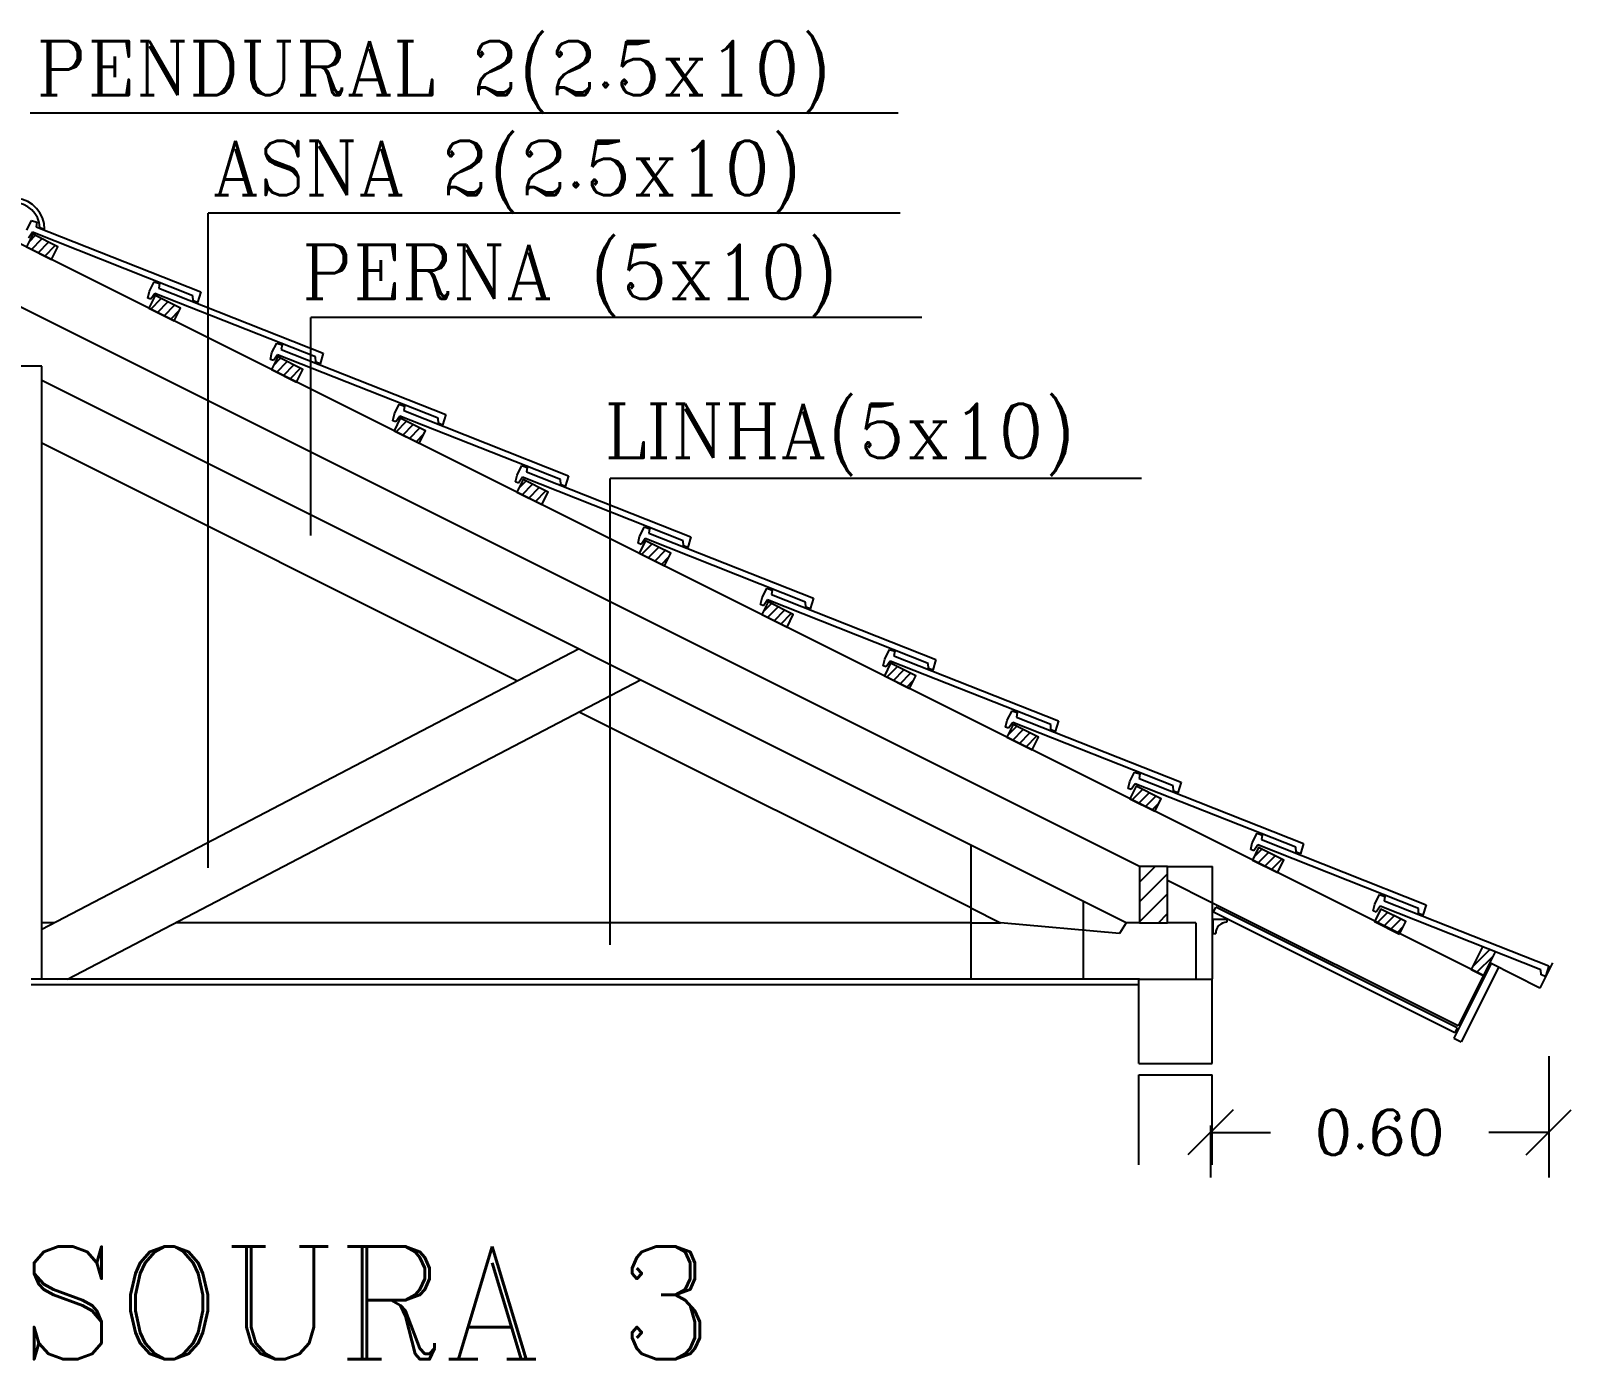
# Model space of a CAD drawing. Extents: x 121.8 to 221.5, y 86.6 to 106.4.
# Drawn here: x 205.042 to 207.78, y 95.516 to 97.876 of the extents above; entities that cross this region are included whole.
import ezdxf

# ---------------------------------------------------------------- set-up
doc = ezdxf.new("R2010")
doc.units = 0
doc.header["$LTSCALE"] = 15
doc.layers.get('0').update_dxf_attribs({"linetype": 'CONTINUOUS'})
doc.layers.get('DEFPOINTS').update_dxf_attribs({"linetype": 'CONTINUOUS'})
for name, color, linetype in [('CONCRETO', 5, 'CONTINUOUS'), ('COTAS', 244, 'CONTINUOUS'), ('MADEIRAME', 244, 'CONTINUOUS'), ('PAREDE', 7, 'CONTINUOUS'), ('PISO', 30, 'CONTINUOUS'), ('TEXTO', 1, 'CONTINUOUS'), ('VISTAL', 30, 'CONTINUOUS'), ('VISTAP', 244, 'CONTINUOUS')]:
    doc.layers.add(name, color=color, linetype=linetype)
doc.styles.add('ROMANC', font='ROMANC.SHX')
doc.dimstyles.get("Standard").update_dxf_attribs({"dimscale": 0.8, "dimtxt": 0.1, "dimasz": 0.1, "dimexe": 0.1, "dimexo": 0.95, "dimgap": 0.09, "dimtad": 0, "dimzin": 0, "dimtxsty": 'ROMANC', "dimblk1": 'OBLIQUE', "dimblk2": 'OBLIQUE', "dimsah": 1, "dimcen": 0.09, "dimclrt": 244, "dimaunit": 1, "dimazin": 3, "dimtfac": 1, "dimtofl": 0, "dimtmove": 0, "dimatfit": 3, "dimtolj": 1, "dimtzin": 0})

# ---------------------------------------------------------------- blocks, each defined once
blk = doc.blocks.new('_OBLIQUE')
at = {"color": 0, "linetype": 'BYBLOCK'}
blk.add_line((-0.5, -0.5), (0.5, 0.5), dxfattribs=at)
blk = doc.blocks.new('*D37')
at = {"color": 0, "linetype": 'BYBLOCK'}
for p, q in [((208.1021, 96.0546), (208.1021, 95.8389)), ((207.501, 95.9309), (207.501, 95.8389)), ((207.501, 95.9189), (207.6076, 95.9189)), ((208.1021, 95.9189), (207.9954, 95.9189))]:
    blk.add_line(p, q, dxfattribs=at)
at = {"layer": 'DEFPOINTS', "color": 0, "linetype": 'BYBLOCK'}
for p in [(208.1021, 96.2146), (207.501, 96.0909), (208.1021, 95.9189)]:
    blk.add_point(p, dxfattribs=at)
at = {"color": 0, "linetype": 'BYBLOCK', "xscale": 0.08000000000000002, "yscale": 0.08000000000000002, "zscale": 0.08000000000000002, "rotation": 180}
blk.add_blockref('_OBLIQUE', (207.501, 95.9189), dxfattribs=at)
at = {"color": 0, "linetype": 'BYBLOCK', "xscale": 0.08000000000000002, "yscale": 0.08000000000000002, "zscale": 0.08000000000000002}
blk.add_blockref('_OBLIQUE', (208.1021, 95.9189), dxfattribs=at)
at = {"color": 244, "linetype": 'BYBLOCK', "insert": (207.8015, 95.9189), "char_height": 0.08, "attachment_point": 5, "style": 'ROMANC'}
blk.add_mtext('\\A1;0.60', dxfattribs=at)
blk = doc.blocks.new('*X47')
at = {"color": 0}
for p, q in [((217.0817, 94.0805), (217.1094, 94.1082)), ((217.0817, 94.0451), (217.1317, 94.0951)), ((217.0817, 94.0098), (217.1317, 94.0598)), ((217.1155, 94.0082), (217.1317, 94.0244))]:
    blk.add_line(p, q, dxfattribs=at)
blk = doc.blocks.new('*X52')
at = {"color": 0}
for p, q in [((215.0119, 95.1926), (215.0491, 95.2299)), ((215.1099, 95.2199), (215.1191, 95.2292)), ((215.1123, 95.2047), (215.1309, 95.2233)), ((215.006, 95.2044), (215.02, 95.2184)), ((215.0348, 95.1979), (215.055, 95.2181)), ((215.1241, 95.1988), (215.1427, 95.2174)), ((215.1359, 95.1929), (215.1545, 95.2115)), ((215.1477, 95.187), (215.1485, 95.1878)), ((214.7891, 95.0936), (214.8079, 95.1124)), ((214.795, 95.0819), (214.8323, 95.1191)), ((215.3244, 95.0986), (215.3431, 95.1172)), ((215.3362, 95.0927), (215.3548, 95.1113)), ((214.8227, 95.0918), (214.8382, 95.1073)), ((215.348, 95.0868), (215.3666, 95.1054)), ((215.3598, 95.0809), (215.3748, 95.0959)), ((214.5713, 94.9819), (214.5945, 95.0051)), ((214.5772, 94.9701), (214.6145, 95.0073)), ((215.5423, 94.9983), (215.5552, 95.0112)), ((215.5484, 94.9867), (215.567, 95.0053)), ((214.61, 94.9852), (214.6203, 94.9956)), ((215.5601, 94.9808), (215.5788, 94.9994)), ((215.5719, 94.9749), (215.5905, 94.9935)), ((214.3546, 94.8713), (214.3836, 94.9002)), ((214.363, 94.862), (214.3978, 94.8968)), ((215.7605, 94.8806), (215.7791, 94.8992)), ((215.7723, 94.8747), (215.7909, 94.8933)), ((214.3984, 94.8796), (214.4037, 94.885)), ((215.7841, 94.8688), (215.8027, 94.8874)), ((215.7959, 94.8629), (215.8097, 94.8767)), ((214.1368, 94.7595), (214.1665, 94.7892)), ((214.1504, 94.7554), (214.18, 94.785)), ((215.978, 94.7799), (215.9914, 94.7932)), ((215.9845, 94.7687), (216.0031, 94.7874)), ((214.1309, 94.7713), (214.1311, 94.7715)), ((214.1858, 94.7731), (214.1858, 94.7732)), ((215.9963, 94.7628), (216.0149, 94.7815)), ((216.0081, 94.7569), (216.0267, 94.7756)), ((216.1966, 94.6627), (216.2153, 94.6813)), ((216.2084, 94.6568), (216.2271, 94.6754)), ((216.2202, 94.6509), (216.2388, 94.6695)), ((216.232, 94.645), (216.2454, 94.6584))]:
    blk.add_line(p, q, dxfattribs=at)
blk = doc.blocks.new('*X53')
at = {"color": 0}
for p, q in [((216.4129, 94.5607), (216.4274, 94.5752)), ((216.4206, 94.5507), (216.4392, 94.5693)), ((216.4323, 94.5448), (216.451, 94.5634)), ((216.4441, 94.5389), (216.4628, 94.5575)), ((216.6327, 94.4446), (216.6513, 94.4633)), ((216.6392, 94.4688), (216.6395, 94.4692)), ((216.6445, 94.4387), (216.6631, 94.4574)), ((216.6563, 94.4328), (216.6749, 94.4515)), ((216.668, 94.427), (216.6803, 94.4392)), ((216.8478, 94.3416), (216.8634, 94.3572)), ((216.8566, 94.3327), (216.8752, 94.3513)), ((216.8684, 94.3268), (216.887, 94.3454)), ((216.8802, 94.3209), (216.8988, 94.3395)), ((217.0686, 94.2265), (217.0872, 94.2451)), ((217.0804, 94.2206), (217.099, 94.2392)), ((217.0922, 94.2147), (217.1108, 94.2333)), ((217.104, 94.2088), (217.117, 94.2219)), ((217.2845, 94.1242), (217.2994, 94.139)), ((217.2926, 94.1146), (217.3111, 94.1331)), ((217.3043, 94.1087), (217.3229, 94.1272)), ((217.3161, 94.1028), (217.3347, 94.1214)), ((217.5047, 94.0085), (217.5227, 94.0265)), ((217.51, 94.0315), (217.5109, 94.0323)), ((217.5165, 94.0026), (217.5344, 94.0206)), ((217.5283, 93.9967), (217.5462, 94.0147)), ((217.54, 93.9908), (217.5511, 94.0019))]:
    blk.add_line(p, q, dxfattribs=at)
blk = doc.blocks.new('*X54')
at = {"color": 0}
for p, q in [((217.6912, 93.9651), (217.6915, 93.9655)), ((217.6735, 93.9298), (217.7042, 93.9605)), ((217.6815, 93.9201), (217.7102, 93.9489))]:
    blk.add_line(p, q, dxfattribs=at)

msp = doc.modelspace()

# ---------------------------------------------------------------- linework, layer by layer
at = {"layer": 'CONCRETO', "color": 5, "linetype": 'CONTINUOUS'}
for p, q in [((207.0115, 96.1911), (207.1415, 96.1911)), ((207.0115, 96.0411), (207.0115, 96.1911)), ((207.1415, 96.0411), (207.1415, 96.1911)), ((207.0115, 96.0411), (207.1415, 96.0411))]:
    msp.add_line(p, q, dxfattribs=at)
at = {"layer": 'MADEIRAME', "color": 30, "linetype": 'CONTINUOUS'}
for p, q in [((205.0615, 96.2801), (206.0155, 96.7782)), ((205.1071, 96.1911), (206.1259, 96.723))]:
    msp.add_line(p, q, dxfattribs=at)
at = {"layer": 'PAREDE', "color": 6, "linetype": 'CONTINUOUS'}
for p in [(207.0626, 96.3915), (207.1426, 96.1915)]:
    msp.add_line(p, (207.1426, 96.3915), dxfattribs=at)
at = {"layer": 'PAREDE', "color": 6}
for p, q in [((207.0115, 96.0211), (207.1415, 96.0211)), ((207.0115, 95.8611), (207.0115, 96.0211)), ((207.1415, 95.8611), (207.1415, 96.0211))]:
    msp.add_line(p, q, dxfattribs=at)
at = {"layer": 'PISO', "color": 30, "linetype": 'CONTINUOUS'}
for p, q in [((205.3574, 96.3888), (205.3574, 97.5526)), ((205.5396, 96.9797), (205.5396, 97.3671)), ((206.0718, 96.2524), (206.0718, 97.0808))]:
    msp.add_line(p, q, dxfattribs=at)
at = {"layer": 'TEXTO', "color": 30, "linetype": 'CONTINUOUS'}
for p, q in [((206.5837, 97.7301), (205.0408, 97.7301)), ((206.5875, 97.5526), (205.3574, 97.5526)), ((206.6258, 97.3671), (205.5396, 97.3671)), ((207.016, 97.0808), (206.0718, 97.0808))]:
    msp.add_line(p, q, dxfattribs=at)
at = {"layer": 'VISTAL', "color": 30, "linetype": 'CONTINUOUS'}
for p, q in [((207.6239, 96.1976), (205.0115, 97.5038)), ((207.0126, 96.3915), (205.0115, 97.392)), ((205.0615, 96.1915), (205.0615, 97.2802)), ((206.989, 96.2915), (205.0615, 97.2552)), ((205.9062, 96.7211), (205.0615, 97.1434)), ((206.7126, 96.3179), (206.0165, 96.6659)), ((206.7126, 96.4297), (206.7126, 96.1915)), ((206.9126, 96.3297), (206.9126, 96.1915)), ((207.5792, 96.1082), (207.1426, 96.3265)), ((205.0833, 96.2915), (205.0615, 96.2915)), ((206.7126, 96.2915), (205.2994, 96.2915)), ((207.0126, 96.2915), (207.0626, 96.2915)), ((207.645, 96.2399), (207.5792, 96.1082)), ((207.7243, 96.1754), (207.6351, 96.22))]:
    msp.add_line(p, q, dxfattribs=at)
at = {"layer": 'VISTAL', "color": 30, "linetype": 'CONTINUOUS', "ltscale": 0.1}
for p, q in [((207.1426, 96.3265), (207.0626, 96.3665)), ((206.7126, 96.3179), (206.7654, 96.2915)), ((206.9771, 96.2726), (206.7654, 96.2915)), ((207.1126, 96.2915), (207.0626, 96.2915)), ((207.1126, 96.2915), (207.1126, 96.1915))]:
    msp.add_line(p, q, dxfattribs=at)
at = {"layer": 'VISTAP', "color": 30, "linetype": 'CONTINUOUS'}
for p, q in [((205.0351, 97.5224), (205.0436, 97.5394)), ((205.0436, 97.5394), (205.053, 97.5361)), ((205.053, 97.5361), (205.0516, 97.5281)), ((205.0516, 97.5281), (205.3441, 97.4125)), ((205.0584, 97.5271), (205.0665, 97.5239)), ((205.0448, 97.5186), (205.0377, 97.5082)), ((205.3303, 97.4057), (205.0448, 97.5186)), ((205.2502, 97.4014), (205.2529, 97.4135)), ((205.2529, 97.4135), (205.2614, 97.4305)), ((205.2614, 97.4305), (205.2708, 97.4272)), ((205.2708, 97.4272), (205.2694, 97.4192)), ((205.2694, 97.4192), (205.5619, 97.3036)), ((205.3441, 97.4125), (205.3384, 97.3936)), ((205.2554, 97.3993), (205.2502, 97.4014)), ((205.2626, 97.4097), (205.2554, 97.3993)), ((205.5481, 97.2968), (205.2626, 97.4097)), ((205.3308, 97.3967), (205.3303, 97.4057)), ((205.3384, 97.3936), (205.3308, 97.3967)), ((205.468, 97.2925), (205.4707, 97.3046)), ((205.4707, 97.3046), (205.4792, 97.3216)), ((205.4804, 97.3008), (205.4732, 97.2904)), ((205.4792, 97.3216), (205.4886, 97.3183)), ((205.7659, 97.1879), (205.4804, 97.3008)), ((205.4886, 97.3183), (205.4872, 97.3103)), ((205.4872, 97.3103), (205.7797, 97.1947)), ((205.5619, 97.3036), (205.5562, 97.2847)), ((205.0615, 97.2802), (204.9615, 97.2802)), ((205.4732, 97.2904), (205.468, 97.2925)), ((205.5486, 97.2878), (205.5481, 97.2968)), ((205.5562, 97.2847), (205.5486, 97.2878)), ((205.6857, 97.1836), (205.6885, 97.1957)), ((205.6885, 97.1957), (205.697, 97.2127)), ((205.6982, 97.1919), (205.691, 97.1815)), ((205.697, 97.2127), (205.7064, 97.2094)), ((205.9837, 97.079), (205.6982, 97.1919)), ((205.7064, 97.2094), (205.705, 97.2014)), ((205.705, 97.2014), (205.9975, 97.0858)), ((205.7797, 97.1947), (205.774, 97.1758)), ((205.691, 97.1815), (205.6857, 97.1836)), ((205.7664, 97.1789), (205.7659, 97.1879)), ((205.774, 97.1758), (205.7664, 97.1789)), ((205.9035, 97.0747), (205.9063, 97.0868)), ((205.9063, 97.0868), (205.9148, 97.1038)), ((205.916, 97.083), (205.9088, 97.0726)), ((205.9148, 97.1038), (205.9241, 97.1005)), ((206.2014, 96.9702), (205.916, 97.083)), ((205.9241, 97.1005), (205.9228, 97.0925)), ((205.9228, 97.0925), (206.2153, 96.9769)), ((205.9975, 97.0858), (205.9918, 97.0669)), ((205.9088, 97.0726), (205.9035, 97.0747)), ((205.9842, 97.07), (205.9837, 97.079)), ((205.9918, 97.0669), (205.9842, 97.07)), ((206.1213, 96.9658), (206.1241, 96.9779)), ((206.1241, 96.9779), (206.1326, 96.9949)), ((206.1338, 96.9741), (206.1266, 96.9637)), ((206.1326, 96.9949), (206.1419, 96.9916)), ((206.4192, 96.8613), (206.1338, 96.9741)), ((206.1419, 96.9916), (206.1406, 96.9836)), ((206.1406, 96.9836), (206.4331, 96.868)), ((206.2153, 96.9769), (206.2096, 96.958)), ((206.1266, 96.9637), (206.1213, 96.9658)), ((206.202, 96.9611), (206.2014, 96.9702)), ((206.2096, 96.958), (206.202, 96.9611)), ((206.3391, 96.8569), (206.3419, 96.869)), ((206.3419, 96.869), (206.3504, 96.886)), ((206.3516, 96.8652), (206.3444, 96.8548)), ((206.3504, 96.886), (206.3597, 96.8827)), ((206.637, 96.7524), (206.3516, 96.8652)), ((206.3597, 96.8827), (206.3584, 96.8747)), ((206.3584, 96.8747), (206.6509, 96.7591)), ((206.4331, 96.868), (206.4274, 96.8491)), ((206.3444, 96.8548), (206.3391, 96.8569)), ((206.4198, 96.8522), (206.4192, 96.8613)), ((206.4274, 96.8491), (206.4198, 96.8522)), ((206.5569, 96.748), (206.5597, 96.7601)), ((206.5597, 96.7601), (206.5682, 96.7771)), ((206.5694, 96.7563), (206.5622, 96.7459)), ((206.5682, 96.7771), (206.5775, 96.7738)), ((206.8548, 96.6435), (206.5694, 96.7563)), ((206.5775, 96.7738), (206.5762, 96.7658)), ((206.5762, 96.7658), (206.8687, 96.6502)), ((206.6509, 96.7591), (206.6451, 96.7402)), ((206.5622, 96.7459), (206.5569, 96.748)), ((206.6375, 96.7433), (206.637, 96.7524)), ((206.6451, 96.7402), (206.6375, 96.7433)), ((206.7747, 96.6391), (206.7775, 96.6512)), ((206.7775, 96.6512), (206.786, 96.6682)), ((206.7872, 96.6474), (206.78, 96.637)), ((206.786, 96.6682), (206.7953, 96.6649)), ((207.0726, 96.5346), (206.7872, 96.6474)), ((206.7953, 96.6649), (206.794, 96.6569)), ((206.794, 96.6569), (207.0865, 96.5413)), ((206.8687, 96.6502), (206.8629, 96.6313)), ((206.78, 96.637), (206.7747, 96.6391)), ((206.8553, 96.6344), (206.8548, 96.6435)), ((206.8629, 96.6313), (206.8553, 96.6344)), ((206.9925, 96.5302), (206.9953, 96.5423)), ((206.9953, 96.5423), (207.0038, 96.5593)), ((207.005, 96.5385), (206.9978, 96.5281)), ((207.0038, 96.5593), (207.0131, 96.556)), ((207.2904, 96.4257), (207.005, 96.5385)), ((207.0131, 96.556), (207.0118, 96.548)), ((207.0118, 96.548), (207.3043, 96.4324)), ((207.0731, 96.5255), (207.0726, 96.5346)), ((207.0865, 96.5413), (207.0807, 96.5225)), ((206.9978, 96.5281), (206.9925, 96.5302)), ((207.0807, 96.5225), (207.0731, 96.5255)), ((207.2103, 96.4213), (207.2131, 96.4334)), ((207.2131, 96.4334), (207.2216, 96.4504)), ((207.2227, 96.4296), (207.2156, 96.4192)), ((207.2216, 96.4504), (207.2309, 96.4471)), ((207.5082, 96.3168), (207.2227, 96.4296)), ((207.2309, 96.4471), (207.2296, 96.4391)), ((207.2296, 96.4391), (207.5221, 96.3235)), ((207.2909, 96.4166), (207.2904, 96.4257)), ((207.3043, 96.4324), (207.2985, 96.4136)), ((207.2156, 96.4192), (207.2103, 96.4213)), ((207.2985, 96.4136), (207.2909, 96.4166)), ((207.1441, 96.31), (207.1484, 96.3191)), ((207.5774, 96.1046), (207.1484, 96.3191)), ((207.4281, 96.3124), (207.4309, 96.3245)), ((207.4309, 96.3245), (207.4394, 96.3415)), ((207.4405, 96.3207), (207.4334, 96.3103)), ((207.4394, 96.3415), (207.4487, 96.3382)), ((207.726, 96.2079), (207.4405, 96.3207)), ((207.4487, 96.3382), (207.4474, 96.3302)), ((207.4474, 96.3302), (207.7399, 96.2146)), ((207.5087, 96.3077), (207.5082, 96.3168)), ((207.5221, 96.3235), (207.5163, 96.3047)), ((207.0126, 96.2915), (206.989, 96.2915)), ((207.1681, 96.2973), (207.1431, 96.2973)), ((207.1431, 96.2973), (207.1431, 96.2723)), ((207.5729, 96.0957), (207.1441, 96.31)), ((207.1681, 96.2973), (207.1681, 96.2923)), ((207.4334, 96.3103), (207.4281, 96.3124)), ((207.5163, 96.3047), (207.5087, 96.3077)), ((207.1431, 96.2723), (207.1481, 96.2723)), ((207.6223, 96.2489), (207.602, 96.2082)), ((207.6375, 96.2188), (207.5712, 96.0863)), ((207.6509, 96.2121), (207.5846, 96.0796)), ((207.602, 96.2082), (207.6243, 96.1971)), ((207.7466, 96.2201), (207.7243, 96.1754)), ((207.7265, 96.1989), (207.726, 96.2079)), ((207.7399, 96.2146), (207.7341, 96.1958)), ((205.0426, 96.1915), (207.0126, 96.1915)), ((205.0426, 96.1815), (207.0126, 96.1815)), ((207.7341, 96.1958), (207.7265, 96.1989)), ((207.5774, 96.1046), (207.5729, 96.0957)), ((207.5712, 96.0863), (207.5846, 96.0796))]:
    msp.add_line(p, q, dxfattribs=at)
at = {"layer": 'VISTAP', "linetype": 'CONTINUOUS'}
for p, q in [((207.0626, 96.3915), (207.0126, 96.3915)), ((207.0126, 96.3915), (207.0126, 96.2915)), ((207.0626, 96.2915), (207.0626, 96.3915))]:
    msp.add_line(p, q, dxfattribs=at)
at = {"layer": 'VISTAP', "color": 30, "linetype": 'CONTINUOUS', "ltscale": 0.1}
for p, q in [((206.7126, 96.2915), (206.7654, 96.2915)), ((206.989, 96.2915), (206.9771, 96.2726))]:
    msp.add_line(p, q, dxfattribs=at)
at = {"layer": 'VISTAP', "color": 30, "linetype": 'CONTINUOUS'}
for points in [[(205.0789, 97.4701), (205.0901, 97.4925), (205.0454, 97.5148), (205.0342, 97.4925)], [(205.2967, 97.3612), (205.3079, 97.3836), (205.2632, 97.4059), (205.252, 97.3836)], [(205.5145, 97.2523), (205.5257, 97.2747), (205.4809, 97.297), (205.4698, 97.2747)], [(205.7323, 97.1434), (205.7435, 97.1658), (205.6987, 97.1881), (205.6876, 97.1658)], [(205.9505, 97.0345), (205.9617, 97.0568), (205.9169, 97.0792), (205.9058, 97.0568)], [(206.1683, 96.9256), (206.1794, 96.9479), (206.1347, 96.9703), (206.1235, 96.9479)], [(206.3861, 96.8167), (206.3972, 96.839), (206.3525, 96.8614), (206.3413, 96.839)], [(206.6039, 96.7078), (206.615, 96.7301), (206.5703, 96.7525), (206.5591, 96.7301)], [(206.8216, 96.5989), (206.8328, 96.6213), (206.7881, 96.6436), (206.7769, 96.6213)], [(207.0401, 96.4895), (207.0513, 96.5118), (207.0065, 96.5342), (206.9954, 96.5118)], [(207.2579, 96.3806), (207.2691, 96.4029), (207.2243, 96.4253), (207.2132, 96.4029)], [(207.475, 96.2711), (207.4862, 96.2934), (207.4414, 96.3158), (207.4303, 96.2934)]]:
    msp.add_lwpolyline(points, close=True, dxfattribs=at)
for centre, radius, start, end in [((205.0114, 97.524), 0.0551, 359.8486, 83.9305), ((205.0114, 97.524), 0.0471, 3.7231, 175.8786), ((207.1681, 96.2723), 0.0201, 90, 180)]:
    msp.add_arc(centre, radius, start, end, dxfattribs=at)

# ---------------------------------------------------------------- block references
at = {"layer": 'PISO', "color": 30, "linetype": 'CONTINUOUS'}
for name in ['*X52', '*X53', '*X54']:
    msp.add_blockref(name, (-10.0691, 2.2833), dxfattribs=at)
at = {"layer": 'VISTAP', "color": 30, "linetype": 'CONTINUOUS'}
msp.add_blockref('*X47', (-10.0691, 2.2833), dxfattribs=at)

# ---------------------------------------------------------------- texts
at = {"layer": 'COTAS', "color": 244, "linetype": 'CONTINUOUS', "style": 'ROMANC'}
msp.add_text('LINHA(5x10)', height=0.096, dxfattribs=at).set_placement((206.0612, 97.1178))
at = {"layer": 'TEXTO', "color": 244, "linetype": 'CONTINUOUS', "style": 'ROMANC'}
for s, p in [('PENDURAL 2(2.5x10)', (205.0517, 97.7621)), ('ASNA 2(2.5x10)', (205.3649, 97.5846)), ('PERNA (5x10)', (205.5241, 97.4003))]:
    msp.add_text(s, height=0.096, dxfattribs=at).set_placement(p)
at = {"layer": 'TEXTO', "color": 5, "ltscale": 0.3, "style": 'ROMANC'}
msp.add_text('DETALHE DA TESOURA 3', height=0.2, dxfattribs=at).set_placement((202.8023, 95.5159))

# ---------------------------------------------------------------- dimensions: what is measured, and where the dimension line sits
at = {"layer": 'COTAS', "color": 244}
dim = msp.add_linear_dim(base=(207.7399, 95.9189), p1=(207.1388, 96.0909), p2=(207.7399, 96.2146), dimstyle='STANDARD', override={"dimexo": 0.2, "dimaunit": 1}, dxfattribs=at)
dim.commit()
dim.dimension.update_dxf_attribs({"geometry": '*D37', "text_midpoint": (207.4393, 95.9189), "insert": (-0.3622, 0)})

doc.saveas('drawing.dxf')
